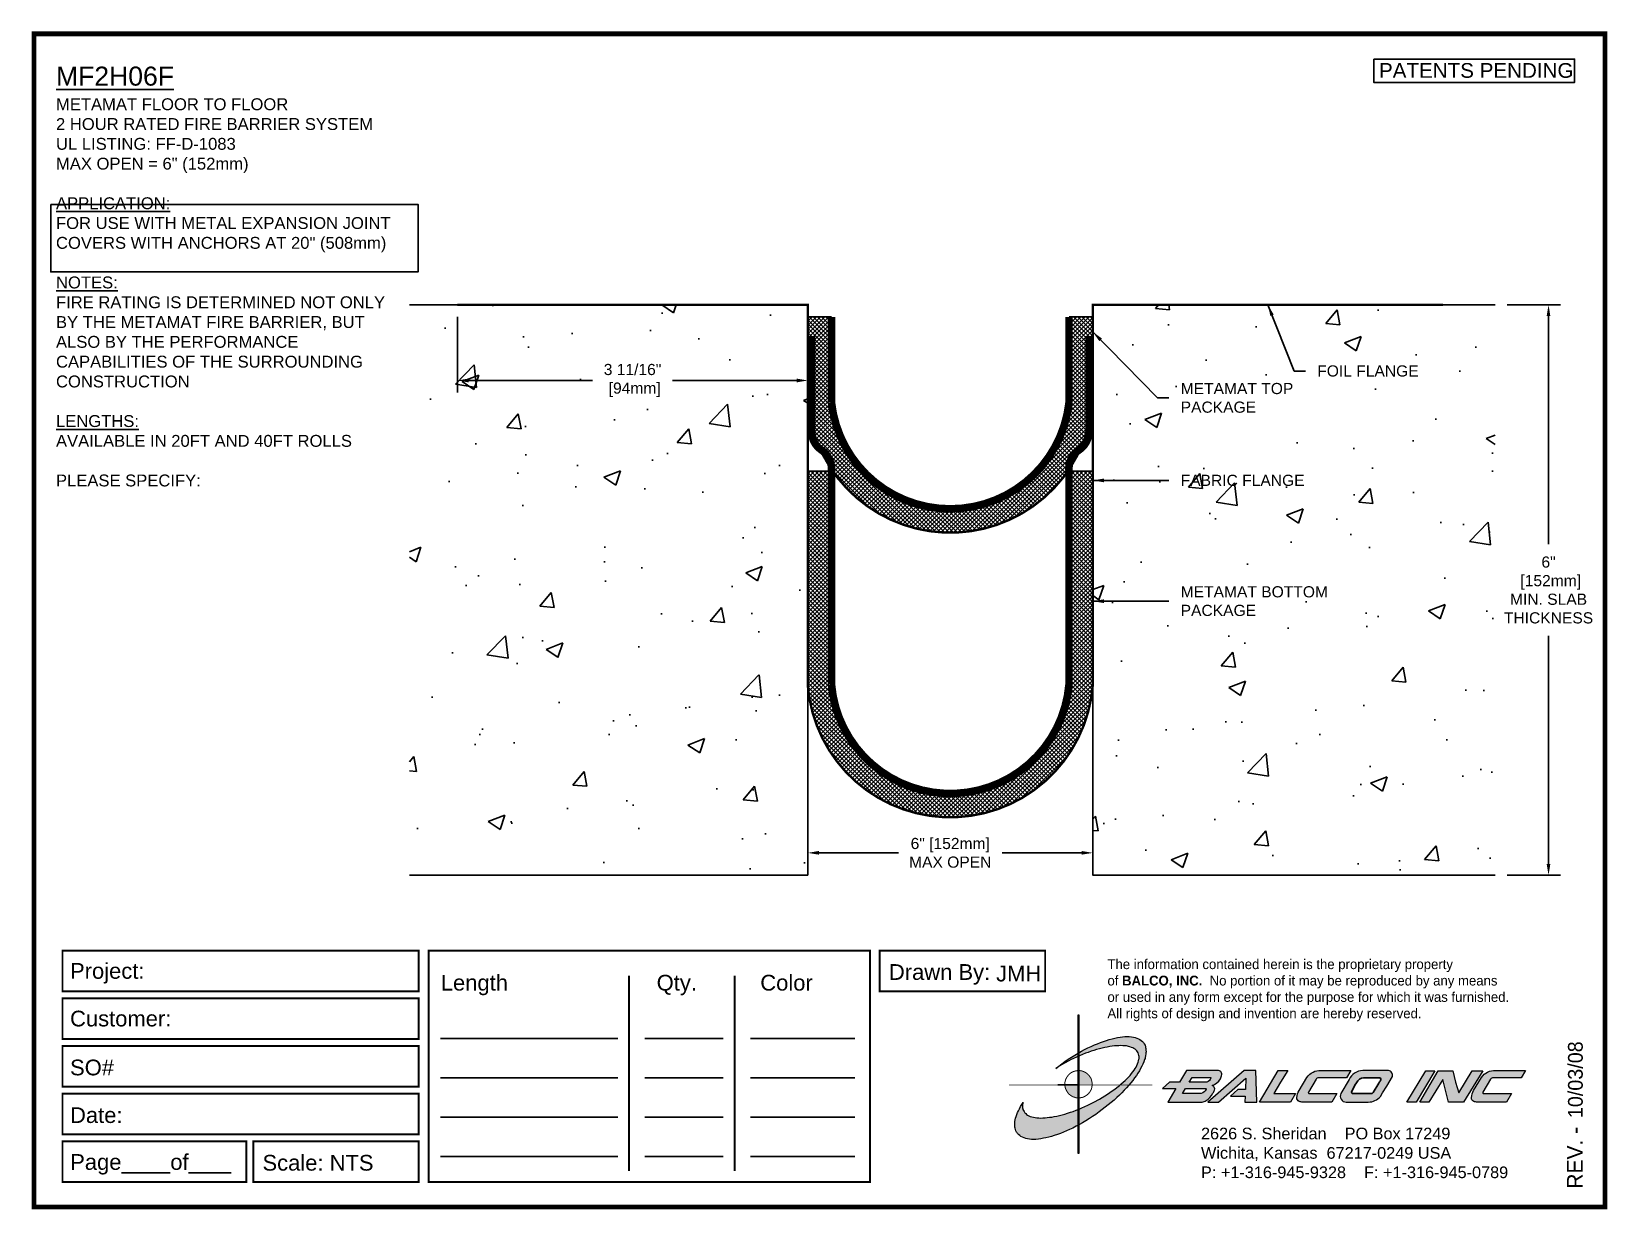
# Paper-space layout 'Layout1' of a CAD drawing. Header units: inches. Extents: x 0 to 10, y 0 to 7.5.
# The model-space entities are those that its viewports show. They can reach past a viewport. Long polylines and large blocks are cut down to what shows.
import ezdxf

# ---------------------------------------------------------------- set-up
doc = ezdxf.new("R2010")
doc.units = ezdxf.units.IN
doc.header["$MEASUREMENT"] = 0
for name, color, linetype in [('Border', 7, 'Continuous'), ('Conditions', 1, 'Continuous'), ('Dimensions', 3, 'Continuous'), ('FB Flanges', 5, 'Continuous'), ('Fire Blanket', 42, 'Continuous'), ('Text', 2, 'Continuous')]:
    doc.layers.add(name, color=color, linetype=linetype)
doc.styles.add('ARIAL', font='arial.ttf')
doc.styles.add('Copyright', font='ERASDEMI.TTF')
doc.dimstyles.new('ARIAL', dxfattribs={"dimtxt": 0.1175, "dimasz": 0.1175, "dimexe": 0.125, "dimexo": 0.125, "dimgap": 0.125, "dimtad": 0, "dimtih": 1, "dimtoh": 1, "dimdec": 4, "dimzin": 0, "dimdsep": 46, "dimlunit": 4, "dimtxsty": 'ARIAL', "dimcen": 0.09, "dimadec": 0, "dimazin": 0, "dimtfac": 1, "dimtdec": 4, "dimtofl": 0, "dimtmove": 0, "dimatfit": 3, "dimfxl": 0, "dimfrac": 2, "dimtolj": 1, "dimtzin": 0, "dimarcsym": 0})
pattern_1 = [(50, (0.4023, 0), (1.79315, -0.15688), [0.1875, -2.0625]), (355, (0.4023, 0), (-0.34688, 1.88048), [0.15, -1.65]), (100.451, (0.5518, -0.013), (1.44627, 1.7236), [0.15935, -1.75286]), (46.184, (0.4023, 0.5), (2.6681, -0.4138), [0.28125, -3.09375]), (96.636, (0.6247, 0.4655), (2.33666, 2.4353), [0.23903, -2.6293]), (351.184, (0.4023, 0.5), (2.33665, 2.4353), [0.225, -2.475]), (21, (0.6523, 0.375), (1.49227, -1.00655), [0.1875, -2.0625]), (326, (0.6523, 0.375), (0.60829, 1.81288), [0.15, -1.65]), (71.451, (0.7767, 0.2911), (2.10056, 0.80633), [0.15935, -1.75286]), (37.5, (0.40234, 0), (0.0304, 0.832235), [0, -1.63, 0, -1.675, 0, -1.65625]), (7.5, (0.4023, 0), (0.657674, 0.98603), [0, -0.955, 0, -1.5925, 0, -0.63125]), (327.5, (-0.15516, 0), (1.334556, -0.056387), [0, -0.625, 0, -1.95, 0, -2.5875]), (317.5, (-0.4052, 0), (1.457965, 0.25026), [0, -0.8125, 0, -1.295, 0, -1.8375])]

# ---------------------------------------------------------------- blocks, each defined once
blk = doc.blocks.new('ACADlogo')
h = blk.add_hatch(color=256)
h.paths.add_polyline_path([(-3.346, 1.223), (-3.351, 1.223), (-3.351, 0.979), (-3.346, 0.982)])
h.paths.add_polyline_path([(-3.346, 0.961), (-3.351, 0.959), (-3.351, 0.868), (-3.346, 0.868)])
h.paths.add_polyline_path([(-3.346, 0.777), (-3.351, 0.777), (-3.351, 0.699), (-3.351, 0.695), (-3.35, 0.695), (-3.346, 0.695)])
h.paths.add_polyline_path([(-3.346, 0.864), (-3.346, 0.868), (-3.35, 0.868), (-3.351, 0.868), (-3.351, 0.777), (-3.346, 0.777), (-3.346, 0.778), (-3.348, 0.778)])
h.paths.add_polyline_path([(-3.346, 0.524), (-3.351, 0.521), (-3.351, 0.342), (-3.346, 0.342)])
h.paths.add_polyline_path([(-3.346, 0.695), (-3.351, 0.695), (-3.351, 0.621), (-3.346, 0.623)])
h.paths.add_polyline_path([(-3.346, 0.623), (-3.351, 0.621), (-3.351, 0.521), (-3.346, 0.524)])
h.paths.add_polyline_path([(-3.346, 0.982), (-3.351, 0.979), (-3.351, 0.959), (-3.346, 0.961)])
h = blk.add_hatch(color=175)
h.paths.add_polyline_path([(-3.518, 0.573), (-3.534, 0.571), (-3.548, 0.569), (-3.562, 0.567), (-3.576, 0.567), (-3.589, 0.566), (-3.602, 0.567), (-3.614, 0.568), (-3.625, 0.569), (-3.636, 0.572), (-3.646, 0.574), (-3.656, 0.577), (-3.664, 0.581), (-3.673, 0.585), (-3.679, 0.589), (-3.685, 0.595), (-3.688, 0.598), (-3.691, 0.6), (-3.695, 0.607), (-3.699, 0.614), (-3.703, 0.621), (-3.704, 0.626), (-3.705, 0.631), (-3.706, 0.637), (-3.706, 0.642), (-3.705, 0.648), (-3.705, 0.653), (-3.703, 0.659), (-3.702, 0.665), (-3.71, 0.652), (-3.717, 0.639), (-3.725, 0.626), (-3.731, 0.613), (-3.737, 0.601), (-3.741, 0.589), (-3.746, 0.577), (-3.749, 0.566), (-3.751, 0.555), (-3.753, 0.544), (-3.754, 0.538), (-3.754, 0.533), (-3.755, 0.523), (-3.754, 0.513), (-3.753, 0.508), (-3.752, 0.503), (-3.75, 0.494), (-3.748, 0.486), (-3.743, 0.477), (-3.74, 0.473), (-3.738, 0.469), (-3.734, 0.465), (-3.73, 0.461), (-3.723, 0.455), (-3.715, 0.449), (-3.706, 0.445), (-3.695, 0.44), (-3.685, 0.437), (-3.674, 0.434), (-3.661, 0.432), (-3.648, 0.431), (-3.634, 0.431), (-3.62, 0.431), (-3.604, 0.433), (-3.588, 0.435), (-3.572, 0.438), (-3.556, 0.441), (-3.538, 0.445), (-3.52, 0.449), (-3.503, 0.456), (-3.483, 0.461), (-3.464, 0.469), (-3.445, 0.477), (-3.426, 0.485), (-3.406, 0.494), (-3.385, 0.503), (-3.364, 0.514), (-3.351, 0.521), (-3.351, 0.621), (-3.364, 0.616), (-3.382, 0.609), (-3.4, 0.603), (-3.418, 0.598), (-3.436, 0.592), (-3.453, 0.587), (-3.47, 0.583), (-3.486, 0.579), (-3.503, 0.576)])
h.paths.add_polyline_path([(-3.215, 0.687), (-3.251, 0.667), (-3.289, 0.649), (-3.327, 0.631), (-3.345, 0.623), (-3.346, 0.623), (-3.346, 0.524), (-3.343, 0.525), (-3.323, 0.537), (-3.302, 0.549), (-3.28, 0.563), (-3.259, 0.577), (-3.238, 0.59), (-3.218, 0.605), (-3.198, 0.62), (-3.179, 0.635), (-3.16, 0.65), (-3.141, 0.665), (-3.123, 0.681), (-3.106, 0.696), (-3.089, 0.712), (-3.074, 0.727), (-3.058, 0.743), (-3.043, 0.759), (-3.03, 0.775), (-3.028, 0.777), (-3.085, 0.777), (-3.091, 0.772), (-3.105, 0.761), (-3.118, 0.75), (-3.134, 0.739), (-3.149, 0.729), (-3.165, 0.718), (-3.182, 0.707), (-3.198, 0.697)])
h.paths.add_polyline_path([(-2.921, 1.009), (-2.922, 1.015), (-2.924, 1.02), (-2.926, 1.029), (-2.931, 1.038), (-2.934, 1.043), (-2.936, 1.047), (-2.94, 1.05), (-2.943, 1.054), (-2.951, 1.06), (-2.959, 1.066), (-2.968, 1.071), (-2.978, 1.075), (-2.989, 1.079), (-3, 1.081), (-3.013, 1.083), (-3.026, 1.084), (-3.04, 1.084), (-3.054, 1.084), (-3.07, 1.083), (-3.085, 1.081), (-3.102, 1.079), (-3.118, 1.075), (-3.136, 1.07), (-3.153, 1.066), (-3.171, 1.06), (-3.191, 1.054), (-3.21, 1.047), (-3.229, 1.039), (-3.248, 1.031), (-3.268, 1.022), (-3.289, 1.012), (-3.31, 1.002), (-3.33, 0.991), (-3.346, 0.982), (-3.346, 0.961), (-3.342, 0.962), (-3.323, 0.971), (-3.305, 0.978), (-3.287, 0.984), (-3.268, 0.991), (-3.251, 0.996), (-3.234, 1.002), (-3.216, 1.007), (-3.199, 1.011), (-3.182, 1.015), (-3.167, 1.018), (-3.15, 1.021), (-3.136, 1.023), (-3.121, 1.025), (-3.107, 1.026), (-3.093, 1.026), (-3.079, 1.027), (-3.067, 1.026), (-3.054, 1.026), (-3.043, 1.025), (-3.032, 1.022), (-3.022, 1.02), (-3.013, 1.016), (-3.004, 1.013), (-2.997, 1.009), (-2.989, 1.005), (-2.983, 0.999), (-2.98, 0.996), (-2.978, 0.994), (-2.973, 0.987), (-2.969, 0.981), (-2.967, 0.973), (-2.965, 0.965), (-2.964, 0.957), (-2.964, 0.949), (-2.964, 0.944), (-2.965, 0.94), (-2.967, 0.93), (-2.969, 0.921), (-2.973, 0.911), (-2.978, 0.901), (-2.983, 0.891), (-2.989, 0.881), (-2.996, 0.871), (-3.004, 0.86), (-3.012, 0.849), (-3.021, 0.838), (-3.032, 0.827), (-3.042, 0.816), (-3.053, 0.805), (-3.065, 0.794), (-3.077, 0.783), (-3.085, 0.777), (-3.028, 0.777), (-3.016, 0.791), (-3.004, 0.806), (-2.992, 0.822), (-2.981, 0.837), (-2.971, 0.852), (-2.962, 0.866), (-2.954, 0.882), (-2.946, 0.896), (-2.939, 0.91), (-2.934, 0.924), (-2.929, 0.938), (-2.926, 0.944), (-2.925, 0.951), (-2.922, 0.963), (-2.92, 0.975), (-2.92, 0.982), (-2.919, 0.987), (-2.92, 0.999), (-2.92, 1.005)])
h.paths.add_polyline_path([(-3.372, 0.966), (-3.393, 0.953), (-3.415, 0.94), (-3.435, 0.925), (-3.455, 0.911), (-3.475, 0.897), (-3.494, 0.882), (-3.468, 0.898), (-3.439, 0.915), (-3.41, 0.93), (-3.396, 0.938), (-3.38, 0.945), (-3.351, 0.959), (-3.351, 0.979)])
h = blk.add_hatch(color=256)
h.paths.add_polyline_path([(-3.268, 0.814), (-3.27, 0.819), (-3.273, 0.824), (-3.276, 0.828), (-3.279, 0.833), (-3.282, 0.837), (-3.286, 0.841), (-3.29, 0.845), (-3.294, 0.849), (-3.298, 0.852), (-3.303, 0.855), (-3.308, 0.858), (-3.313, 0.86), (-3.318, 0.863), (-3.323, 0.864), (-3.328, 0.866), (-3.334, 0.867), (-3.339, 0.868), (-3.345, 0.868), (-3.346, 0.868), (-3.346, 0.777), (-3.335, 0.777), (-3.262, 0.777), (-3.262, 0.781), (-3.262, 0.787), (-3.263, 0.792), (-3.264, 0.798), (-3.265, 0.803), (-3.266, 0.808)])
h.paths.add_polyline_path([(-3.351, 0.777), (-3.436, 0.777), (-3.435, 0.773), (-3.435, 0.768), (-3.434, 0.762), (-3.432, 0.757), (-3.431, 0.752), (-3.428, 0.747), (-3.426, 0.742), (-3.423, 0.737), (-3.42, 0.732), (-3.417, 0.728), (-3.414, 0.723), (-3.41, 0.719), (-3.406, 0.716), (-3.401, 0.712), (-3.397, 0.709), (-3.392, 0.706), (-3.387, 0.704), (-3.382, 0.701), (-3.377, 0.699), (-3.372, 0.698), (-3.367, 0.696), (-3.361, 0.695), (-3.356, 0.695), (-3.351, 0.695)])
h.paths.add_polyline_path([(-3.346, 0.868), (-3.35, 0.868), (-3.351, 0.868), (-3.351, 0.777), (-3.346, 0.777)])
h = blk.add_hatch(color=256)
h.paths.add_polyline_path([(-2.438, 0.844, 0.412988), (-2.461, 0.869), (-2.663, 0.869), (-2.707, 0.794), (-2.771, 0.794), (-2.815, 0.755), (-2.73, 0.755), (-2.781, 0.668), (-2.563, 0.668, 0.107996), (-2.538, 0.677, 0.108939), (-2.494, 0.724, 0.080345), (-2.483, 0.745, 0.419497), (-2.499, 0.773, 0.149928), (-2.447, 0.815, 0.134283)])
h.paths.add_polyline_path([(-2.507, 0.821, -0.209012), (-2.532, 0.794), (-2.538, 0.794), (-2.646, 0.794), (-2.627, 0.825), (-2.51, 0.825, -0.56619)], flags=16)
h.paths.add_polyline_path([(-2.538, 0.75, -0.241309), (-2.569, 0.722), (-2.688, 0.722), (-2.669, 0.755), (-2.541, 0.755, -0.56619)], flags=16)
for points in [[(-2.285, 0.819), (-2.287, 0.748), (-2.335, 0.748), (-2.383, 0.705), (-2.29, 0.705), (-2.292, 0.668), (-2.215, 0.668), (-2.221, 0.869), (-2.295, 0.869), (-2.527, 0.668), (-2.458, 0.668)], [(-2.018, 0.869), (-2.079, 0.869), (-2.198, 0.668), (-2, 0.668), (-1.968, 0.722), (-2.107, 0.722), (-2.085, 0.759), (-2.064, 0.794)], [(-1.617, 0.869), (-1.807, 0.869, 0.270182), (-1.896, 0.825), (-1.946, 0.742, 0.109019), (-1.961, 0.695, 0.340665), (-1.945, 0.672, 0.129907), (-1.923, 0.668), (-1.738, 0.668), (-1.706, 0.722), (-1.878, 0.722), (-1.882, 0.722, -0.601242), (-1.887, 0.731), (-1.838, 0.813, -0.253048), (-1.821, 0.823), (-1.645, 0.823)], [(-1.083, 0.867), (-1.14, 0.867), (-1.261, 0.667), (-1.26, 0.667), (-1.202, 0.667)], [(-0.96, 0.83), (-0.969, 0.867), (-1.061, 0.867), (-1.179, 0.667), (-1.12, 0.667), (-1.031, 0.812), (-0.995, 0.667), (-0.9, 0.667), (-0.778, 0.867), (-0.846, 0.867), (-0.931, 0.727), (-0.951, 0.795)], [(-0.507, 0.869), (-0.697, 0.869, 0.270182), (-0.786, 0.825), (-0.836, 0.742, 0.109019), (-0.85, 0.695, 0.340665), (-0.835, 0.672, 0.129907), (-0.812, 0.668), (-0.628, 0.668), (-0.595, 0.722), (-0.768, 0.722), (-0.772, 0.722, -0.601242), (-0.777, 0.731), (-0.728, 0.813, -0.253048), (-0.71, 0.823), (-0.534, 0.823)], [(-3.346, 0.623), (-3.351, 0.621), (-3.351, 0.521), (-3.346, 0.524)]]:
    blk.add_hatch(color=256).paths.add_polyline_path(points)
h = blk.add_hatch(color=256)
h.paths.add_polyline_path([(-1.377, 0.868), (-1.383, 0.868), (-1.383, 0.868), (-1.44, 0.868), (-1.492, 0.868), (-1.541, 0.868, 0.297712), (-1.628, 0.811), (-1.68, 0.723, 0.585116), (-1.646, 0.668), (-1.506, 0.668, 0.210586), (-1.429, 0.703), (-1.415, 0.726), (-1.389, 0.769), (-1.352, 0.831, 0.4352)])
h.paths.add_polyline_path([(-1.437, 0.823, -0.603783), (-1.428, 0.805), (-1.431, 0.801), (-1.434, 0.796), (-1.438, 0.789), (-1.474, 0.728, -0.229001), (-1.489, 0.722), (-1.494, 0.722), (-1.501, 0.722), (-1.597, 0.722), (-1.604, 0.722, -0.492401), (-1.613, 0.734), (-1.601, 0.757), (-1.591, 0.775), (-1.582, 0.791, -0.238368), (-1.535, 0.823)], flags=16)
for q in [(-3.48, 0.777), (-3.351, 0.642)]:
    blk.add_line((-3.351, 0.777), q)
at = {"color": 7, "lineweight": 0}
for points in [[(-3.351, 1.223), (-3.346, 1.223), (-3.346, 0.342), (-3.351, 0.342), (-3.351, 1.223)], [(-2.292, 0.668), (-2.215, 0.668), (-2.221, 0.869), (-2.295, 0.869), (-2.527, 0.668), (-2.458, 0.668), (-2.285, 0.819), (-2.287, 0.748), (-2.286, 0.748), (-2.335, 0.748), (-2.383, 0.705), (-2.29, 0.705), (-2.292, 0.668), (-2.292, 0.668)], [(-2.198, 0.668), (-2.079, 0.869), (-2.018, 0.869), (-2.064, 0.794), (-2.085, 0.759), (-2.107, 0.722), (-1.968, 0.722), (-2, 0.668), (-2.198, 0.668), (-2.198, 0.668)], [(-1.383, 0.868), (-1.383, 0.868)], [(-1.261, 0.667), (-1.14, 0.867), (-1.083, 0.867), (-1.202, 0.667), (-1.26, 0.667), (-1.261, 0.667), (-1.261, 0.667)], [(-0.9, 0.667), (-0.995, 0.667), (-1.031, 0.812), (-1.12, 0.667), (-1.179, 0.667), (-1.061, 0.867), (-0.969, 0.867), (-0.96, 0.83), (-0.951, 0.795), (-0.931, 0.727), (-0.846, 0.867), (-0.778, 0.867), (-0.9, 0.667), (-0.9, 0.667)]]:
    blk.add_lwpolyline(points, dxfattribs=at)
at = {"color": 175, "lineweight": 0}
blk.add_lwpolyline([(-2.926, 1.029), (-2.924, 1.02), (-2.922, 1.015), (-2.921, 1.009), (-2.92, 1.005), (-2.92, 0.999), (-2.919, 0.987), (-2.92, 0.982), (-2.92, 0.975), (-2.922, 0.963), (-2.925, 0.951), (-2.926, 0.944), (-2.929, 0.938), (-2.934, 0.924), (-2.939, 0.91), (-2.946, 0.896), (-2.954, 0.882), (-2.962, 0.866), (-2.971, 0.852), (-2.981, 0.837), (-2.992, 0.822), (-3.004, 0.806), (-3.016, 0.791), (-3.03, 0.775), (-3.043, 0.759), (-3.058, 0.743), (-3.074, 0.727), (-3.089, 0.712), (-3.106, 0.696), (-3.123, 0.681), (-3.141, 0.665), (-3.16, 0.65), (-3.179, 0.635), (-3.198, 0.62), (-3.218, 0.605), (-3.238, 0.59), (-3.259, 0.577), (-3.28, 0.563), (-3.302, 0.549), (-3.323, 0.537), (-3.343, 0.525), (-3.364, 0.514), (-3.385, 0.503), (-3.406, 0.494), (-3.426, 0.485), (-3.445, 0.477), (-3.464, 0.469), (-3.483, 0.461), (-3.503, 0.456), (-3.52, 0.449), (-3.538, 0.445), (-3.556, 0.441), (-3.572, 0.438), (-3.588, 0.435), (-3.604, 0.433), (-3.62, 0.431), (-3.634, 0.431), (-3.648, 0.431), (-3.661, 0.432), (-3.674, 0.434), (-3.685, 0.437), (-3.695, 0.44), (-3.706, 0.445), (-3.715, 0.449), (-3.723, 0.455), (-3.73, 0.461), (-3.734, 0.465), (-3.738, 0.469), (-3.74, 0.473), (-3.743, 0.477), (-3.748, 0.486), (-3.75, 0.494), (-3.752, 0.503), (-3.753, 0.508), (-3.754, 0.513), (-3.755, 0.523), (-3.754, 0.533), (-3.754, 0.538), (-3.753, 0.544), (-3.751, 0.555), (-3.749, 0.566), (-3.746, 0.577), (-3.741, 0.589), (-3.737, 0.601), (-3.731, 0.613), (-3.725, 0.626), (-3.717, 0.639), (-3.71, 0.652), (-3.702, 0.665), (-3.703, 0.659), (-3.705, 0.653), (-3.705, 0.648), (-3.706, 0.642), (-3.706, 0.637), (-3.705, 0.631), (-3.704, 0.626), (-3.703, 0.621), (-3.699, 0.614), (-3.695, 0.607), (-3.691, 0.6), (-3.688, 0.598), (-3.685, 0.595), (-3.679, 0.589), (-3.673, 0.585), (-3.664, 0.581), (-3.656, 0.577), (-3.646, 0.574), (-3.636, 0.572), (-3.625, 0.569), (-3.614, 0.568), (-3.602, 0.567), (-3.589, 0.566), (-3.576, 0.567), (-3.562, 0.567), (-3.548, 0.569), (-3.534, 0.571), (-3.518, 0.573), (-3.503, 0.576), (-3.486, 0.579), (-3.47, 0.583), (-3.453, 0.587), (-3.436, 0.592), (-3.418, 0.598), (-3.4, 0.603), (-3.382, 0.609), (-3.364, 0.616), (-3.345, 0.623), (-3.327, 0.631), (-3.289, 0.649), (-3.251, 0.667), (-3.215, 0.687), (-3.198, 0.697), (-3.182, 0.707), (-3.165, 0.718), (-3.149, 0.729), (-3.134, 0.739), (-3.118, 0.75), (-3.105, 0.761), (-3.091, 0.772), (-3.077, 0.783), (-3.065, 0.794), (-3.053, 0.805), (-3.042, 0.816), (-3.032, 0.827), (-3.021, 0.838), (-3.012, 0.849), (-3.004, 0.86), (-2.996, 0.871), (-2.989, 0.881), (-2.983, 0.891), (-2.978, 0.901), (-2.973, 0.911), (-2.969, 0.921), (-2.967, 0.93), (-2.965, 0.94), (-2.964, 0.944), (-2.964, 0.949), (-2.964, 0.957), (-2.965, 0.965), (-2.967, 0.973), (-2.969, 0.981), (-2.973, 0.987), (-2.978, 0.994), (-2.98, 0.996), (-2.983, 0.999), (-2.989, 1.005), (-2.997, 1.009), (-3.004, 1.013), (-3.013, 1.016), (-3.022, 1.02), (-3.032, 1.022), (-3.043, 1.025), (-3.054, 1.026), (-3.067, 1.026), (-3.079, 1.027), (-3.093, 1.026), (-3.107, 1.026), (-3.121, 1.025), (-3.136, 1.023), (-3.15, 1.021), (-3.167, 1.018), (-3.182, 1.015), (-3.199, 1.011), (-3.216, 1.007), (-3.234, 1.002), (-3.251, 0.996), (-3.268, 0.991), (-3.287, 0.984), (-3.305, 0.978), (-3.323, 0.971), (-3.342, 0.962), (-3.38, 0.945), (-3.396, 0.938), (-3.41, 0.93), (-3.439, 0.915), (-3.468, 0.898), (-3.494, 0.882), (-3.475, 0.897), (-3.455, 0.911), (-3.435, 0.925), (-3.415, 0.94), (-3.393, 0.953), (-3.372, 0.966), (-3.351, 0.979), (-3.33, 0.991), (-3.31, 1.002), (-3.289, 1.012), (-3.268, 1.022), (-3.248, 1.031), (-3.229, 1.039), (-3.21, 1.047), (-3.191, 1.054), (-3.171, 1.06), (-3.153, 1.066), (-3.136, 1.07), (-3.118, 1.075), (-3.102, 1.079), (-3.085, 1.081), (-3.07, 1.083), (-3.054, 1.084), (-3.04, 1.084), (-3.026, 1.084), (-3.013, 1.083), (-3, 1.081), (-2.989, 1.079), (-2.978, 1.075), (-2.968, 1.071), (-2.959, 1.066), (-2.951, 1.06), (-2.943, 1.054), (-2.94, 1.05), (-2.936, 1.047), (-2.934, 1.043), (-2.931, 1.038), (-2.926, 1.029), (-2.926, 1.029)], dxfattribs=at)
at = {"color": 7, "lineweight": 0, "const_width": 0.0064}
blk.add_lwpolyline([(-3.262, 0.781), (-3.262, 0.787), (-3.263, 0.792), (-3.264, 0.798), (-3.265, 0.803), (-3.266, 0.808), (-3.268, 0.814), (-3.27, 0.819), (-3.273, 0.824), (-3.276, 0.828), (-3.279, 0.833), (-3.282, 0.837), (-3.286, 0.841), (-3.29, 0.845), (-3.294, 0.849), (-3.298, 0.852), (-3.303, 0.855), (-3.308, 0.858), (-3.313, 0.86), (-3.318, 0.863), (-3.323, 0.864), (-3.328, 0.866), (-3.334, 0.867), (-3.339, 0.868), (-3.345, 0.868), (-3.35, 0.868), (-3.356, 0.868), (-3.361, 0.867), (-3.367, 0.866), (-3.372, 0.865), (-3.377, 0.863), (-3.382, 0.862), (-3.387, 0.859), (-3.392, 0.857), (-3.397, 0.854), (-3.401, 0.851), (-3.406, 0.847), (-3.41, 0.843), (-3.414, 0.839), (-3.417, 0.835), (-3.42, 0.831), (-3.423, 0.826), (-3.426, 0.821), (-3.428, 0.816), (-3.431, 0.811), (-3.432, 0.806), (-3.434, 0.801), (-3.435, 0.795), (-3.435, 0.79), (-3.436, 0.784), (-3.436, 0.779), (-3.435, 0.773), (-3.435, 0.768), (-3.434, 0.762), (-3.432, 0.757), (-3.431, 0.752), (-3.428, 0.747), (-3.426, 0.742), (-3.423, 0.737), (-3.42, 0.732), (-3.417, 0.728), (-3.414, 0.723), (-3.41, 0.719), (-3.406, 0.716), (-3.401, 0.712), (-3.397, 0.709), (-3.392, 0.706), (-3.387, 0.704), (-3.382, 0.701), (-3.377, 0.699), (-3.372, 0.698), (-3.367, 0.696), (-3.361, 0.695), (-3.356, 0.695), (-3.35, 0.695), (-3.345, 0.695), (-3.339, 0.695), (-3.334, 0.696), (-3.328, 0.697), (-3.323, 0.698), (-3.318, 0.7), (-3.313, 0.702), (-3.308, 0.705), (-3.303, 0.708), (-3.298, 0.711), (-3.294, 0.714), (-3.29, 0.718), (-3.286, 0.721), (-3.282, 0.726), (-3.279, 0.73), (-3.276, 0.734), (-3.273, 0.739), (-3.27, 0.744), (-3.268, 0.749), (-3.266, 0.754), (-3.265, 0.76), (-3.264, 0.765), (-3.263, 0.77), (-3.262, 0.776), (-3.262, 0.781)], dxfattribs=at)
at = {"color": 7, "lineweight": 0}
for points in [[(-2.447, 0.815, 0.130368), (-2.438, 0.843, 0.448367), (-2.463, 0.869), (-2.663, 0.869), (-2.707, 0.794), (-2.771, 0.794), (-2.815, 0.755), (-2.73, 0.755), (-2.781, 0.668), (-2.563, 0.668, 0.107996), (-2.538, 0.677, 0.108939), (-2.494, 0.724, 0.077395), (-2.484, 0.744, 0.430878), (-2.499, 0.773, 0.149928)], [(-2.507, 0.821, -0.209012), (-2.532, 0.794), (-2.538, 0.794), (-2.646, 0.794), (-2.627, 0.825), (-2.512, 0.825), (-2.509, 0.825, -0.531288)], [(-1.838, 0.813), (-1.887, 0.731, 0.587385), (-1.882, 0.722), (-1.878, 0.722), (-1.706, 0.722), (-1.738, 0.668), (-1.923, 0.668, -0.129907), (-1.945, 0.672, -0.349839), (-1.961, 0.696, -0.107341), (-1.946, 0.742), (-1.896, 0.825, -0.270182), (-1.807, 0.869), (-1.617, 0.869), (-1.645, 0.823), (-1.821, 0.823, 0.252436)], [(-1.68, 0.723, 0.585116), (-1.646, 0.668), (-1.506, 0.668, 0.210586), (-1.429, 0.703), (-1.415, 0.726), (-1.389, 0.769), (-1.352, 0.831, 0.4352), (-1.377, 0.868), (-1.383, 0.868), (-1.383, 0.868), (-1.44, 0.868), (-1.492, 0.868), (-1.541, 0.868, 0.297712), (-1.628, 0.811)], [(-0.728, 0.813), (-0.777, 0.731, 0.587385), (-0.772, 0.722), (-0.768, 0.722), (-0.595, 0.722), (-0.628, 0.668), (-0.812, 0.668, -0.129907), (-0.835, 0.672, -0.349839), (-0.85, 0.696, -0.107341), (-0.836, 0.742), (-0.786, 0.825, -0.270182), (-0.697, 0.869), (-0.507, 0.869), (-0.534, 0.823), (-0.71, 0.823, 0.252436)], [(-2.569, 0.722), (-2.688, 0.722), (-2.669, 0.755), (-2.543, 0.755), (-2.54, 0.755, -0.531288), (-2.538, 0.75, -0.241309)]]:
    blk.add_lwpolyline(points, format="xyb", close=True, dxfattribs=at)
blk.add_lwpolyline([(-1.437, 0.823), (-1.535, 0.823, 0.238368), (-1.582, 0.791), (-1.591, 0.775), (-1.601, 0.757), (-1.613, 0.734, 0.490298), (-1.604, 0.722), (-1.597, 0.722), (-1.501, 0.722), (-1.494, 0.722), (-1.489, 0.722, 0.229001), (-1.474, 0.728), (-1.438, 0.789), (-1.434, 0.796), (-1.431, 0.801), (-1.428, 0.805, 0.603783)], format="xyb", close=True)
blk.add_lwpolyline([(-2.879, 0.777, 0.00455, 0.00455, 0), (-3.791, 0.777, 0.00183, 0.00183, 0), (-3.791, 0.777, 0.00183, 0.00183, 0)], format="xyseb", dxfattribs=at)
blk = doc.blocks.new('Quantity Data')
at = {"layer": 'Border', "color": 253}
for p, q in [((2.755, 1.254), (3.881, 1.254)), ((4.054, 1.254), (4.553, 1.254)), ((4.725, 1.254), (5.389, 1.254)), ((2.755, 1.004), (3.881, 1.004)), ((4.054, 1.004), (4.553, 1.004)), ((4.725, 1.004), (5.389, 1.004)), ((2.755, 0.754), (3.881, 0.754)), ((4.054, 0.754), (4.553, 0.754)), ((4.725, 0.754), (5.389, 0.754)), ((2.755, 0.504), (3.881, 0.504)), ((4.054, 0.504), (4.553, 0.504)), ((4.725, 0.504), (5.389, 0.504))]:
    blk.add_line(p, q, dxfattribs=at)
at = {"layer": 'Border', "const_width": 0.0125}
blk.add_lwpolyline([(5.485, 0.341), (2.678, 0.341), (2.678, 1.813), (5.485, 1.813)], close=True, dxfattribs=at)
for points in [[(3.953, 1.653), (3.953, 0.412)], [(4.625, 1.653), (4.625, 0.412)]]:
    blk.add_lwpolyline(points, dxfattribs=at)
at = {"layer": 'Border', "style": 'ARIAL'}
for s, p in [('Length', (2.756, 1.559)), ('Qty.', (4.129, 1.559)), ('Color', (4.788, 1.559))]:
    blk.add_text(s, height=0.1, dxfattribs=at).set_placement(p)
blk = doc.blocks.new('Drawn By')
at = {"layer": 'Border', "const_width": 0.0125}
blk.add_lwpolyline([(5.38, 1.813), (6.432, 1.813), (6.432, 1.554), (5.38, 1.554)], close=True, dxfattribs=at)
at = {"layer": 'Border', "style": 'ARIAL'}
blk.add_text('Drawn By: ', height=0.1, dxfattribs=at).set_placement((5.438, 1.627))
blk.add_attdef('XXX', (6.12, 1.617), '', height=0.1, dxfattribs=at)
blk = doc.blocks.new('Project Info')
at = {"layer": 'Border', "const_width": 0.0125}
for points in [[(0.182, 1.813), (2.448, 1.813), (2.448, 1.554), (0.182, 1.554)], [(0.182, 1.51), (2.448, 1.51), (2.448, 1.251), (0.182, 1.251)], [(0.182, 1.207), (2.448, 1.207), (2.448, 0.947), (0.182, 0.947)], [(0.182, 0.904), (2.448, 0.904), (2.448, 0.644), (0.182, 0.644)], [(0.182, 0.6), (1.352, 0.6), (1.352, 0.341), (0.182, 0.341)], [(1.396, 0.6), (2.448, 0.6), (2.448, 0.341), (1.396, 0.341)]]:
    blk.add_lwpolyline(points, close=True, dxfattribs=at)
at = {"layer": 'Border', "style": 'ARIAL'}
for s, p in [('Project:', (0.23, 1.634)), ('Customer:', (0.23, 1.331)), ('SO#', (0.23, 1.02)), ('Date:', (0.23, 0.717)), ('Page%%u        %%uof%%u       ', (0.231, 0.419)), ('Scale: NTS', (1.454, 0.414))]:
    blk.add_text(s, height=0.1, dxfattribs=at).set_placement(p)
blk = doc.blocks.new('REV')
at = {"style": 'Copyright'}
blk.add_text('REV. -', height=0.1, rotation=90, dxfattribs=at).set_placement((-0.142, 0.117))
at = {"style": 'Copyright', "flags": 4}
blk.add_attdef('REVISIONDATE', (-0.142, 0.566), '', height=0.0938, rotation=90, dxfattribs=at)
blk = doc.blocks.new('*D0')
at = {"layer": 'Defpoints', "color": 0}
for p in [(13.352, 6.62), (13.352, 0.62), (13.913, 0.62)]:
    blk.add_point(p, dxfattribs=at)
at = {"layer": 'Dimensions', "color": 0, "lineweight": -2}
for p, q in [((13.477, 6.62), (14.038, 6.62)), ((13.913, 6.502), (13.913, 4.101)), ((13.913, 0.737), (13.913, 3.139)), ((13.477, 0.62), (14.038, 0.62))]:
    blk.add_line(p, q, dxfattribs=at)
at = {"layer": 'Dimensions', "color": 0}
for points in [[(13.893, 6.502), (13.932, 6.502), (13.913, 6.62)], [(13.893, 0.737), (13.932, 0.737), (13.913, 0.62)]]:
    blk.add_solid(points, dxfattribs=at)
at = {"layer": 'Dimensions', "color": 0, "insert": (13.913, 3.62), "char_height": 0.1175, "attachment_point": 5, "style": 'ARIAL'}
blk.add_mtext('\\A1;6"\\P [152mm]\\PMIN. SLAB\\PTHICKNESS', dxfattribs=at)
blk = doc.blocks.new('*D1')
at = {"layer": 'Defpoints', "color": 0}
for p in [(2.429, 6.62), (6.116, 6.62), (6.116, 5.825)]:
    blk.add_point(p, dxfattribs=at)
at = {"layer": 'Dimensions', "color": 0, "lineweight": -2}
for p, q in [((2.429, 6.495), (2.429, 5.7)), ((6.116, 6.495), (6.116, 5.7)), ((2.546, 5.825), (3.852, 5.825)), ((5.999, 5.825), (4.693, 5.825))]:
    blk.add_line(p, q, dxfattribs=at)
at = {"layer": 'Dimensions', "color": 0}
for points in [[(2.546, 5.845), (2.546, 5.805), (2.429, 5.825)], [(5.999, 5.845), (5.999, 5.805), (6.116, 5.825)]]:
    blk.add_solid(points, dxfattribs=at)
at = {"layer": 'Dimensions', "color": 0, "insert": (4.272, 5.825), "char_height": 0.1175, "attachment_point": 5, "style": 'ARIAL'}
blk.add_mtext('\\A1;3 11/16"\\P [94mm]', dxfattribs=at)
blk = doc.blocks.new('*D7')
at = {"layer": 'Defpoints', "color": 0}
for p in [(9.116, 0.854), (6.116, 0.62), (9.116, 0.62)]:
    blk.add_point(p, dxfattribs=at)
at = {"layer": 'Dimensions', "color": 0, "lineweight": -2}
for p, q in [((6.116, 0.745), (6.116, 0.979)), ((6.234, 0.854), (7.071, 0.854)), ((8.999, 0.854), (8.161, 0.854)), ((9.116, 0.745), (9.116, 0.979))]:
    blk.add_line(p, q, dxfattribs=at)
at = {"layer": 'Dimensions', "color": 0}
for points in [[(6.234, 0.874), (6.234, 0.835), (6.116, 0.854)], [(8.999, 0.874), (8.999, 0.835), (9.116, 0.854)]]:
    blk.add_solid(points, dxfattribs=at)
at = {"layer": 'Dimensions', "color": 0, "insert": (7.616, 0.854), "char_height": 0.1175, "attachment_point": 5, "style": 'ARIAL'}
blk.add_mtext('\\A1;6" [152mm]\\PMAX OPEN', dxfattribs=at)
blk = doc.blocks.new('MF2H06F-BTM')
h = blk.add_hatch()
h.set_pattern_fill('ANSI37', color=256, scale=0.25, style=0)
h.set_pattern_definition([(45, (-5.23402, -3.900472), (-0.02209709, 0.02209709), []), (135, (-5.23402, -3.900472), (-0.02209709, -0.02209709), [])])
h.paths.add_polyline_path([(0, -2.253, 0.925205), (3, -2.253), (3, 0), (2.75, 0), (2.75, -2.243, -0.91837), (0.25, -2.243), (0.25, 0), (0, 0)])
for p, q in [((0.25, 0), (0, 0)), ((2.75, 0), (3, 0))]:
    blk.add_line(p, q)
at = {"const_width": 0.08}
blk.add_lwpolyline([(2.96, 1.424), (2.96, 0.424, -0.252393), (2.855, 0.224, 0.272104), (2.75, 0), (2.75, -2.243, -0.91837), (0.25, -2.243), (0.25, 0, 0.272104), (0.145, 0.224, -0.252393), (0.04, 0.424), (0.04, 1.424)], format="xyb", dxfattribs=at)
blk.add_lwpolyline([(3, 0), (3, -2.253, -0.925205), (0, -2.253), (0, 0)], format="xyb")
blk = doc.blocks.new('MF2H06F-TOP')
h = blk.add_hatch()
h.set_pattern_fill('ANSI37', color=256, scale=0.25, style=0)
h.set_pattern_definition([(45, (-5.23402, -9.49803), (-0.02209709, 0.02209709), []), (135, (-5.23402, -9.49803), (-0.02209709, -0.02209709), [])])
h.paths.add_polyline_path([(0.25, 0), (0, 0), (0, -0.909, 0.9077), (3, -0.909), (3, 0), (2.75, 0), (2.75, -0.904, -0.893328), (0.25, -0.904)])
for p, q in [((0.25, 0), (0, 0)), ((2.75, 0), (3, 0))]:
    blk.add_line(p, q)
blk.add_lwpolyline([(3, 0), (3, -0.918, -0.902143), (0, -0.918), (0, 0)], format="xyb")
at = {"const_width": 0.08}
blk.add_lwpolyline([(2.75, 0), (2.75, -0.904, -0.893328), (0.25, -0.904), (0.25, 0)], format="xyb", dxfattribs=at)

msp = doc.modelspace()

# ---------------------------------------------------------------- hatches: boundary and pattern name
at = {"layer": 'Conditions'}
h = msp.add_hatch(dxfattribs=at)
h.set_pattern_fill('AR-CONC', color=256, scale=0.25, style=0)
h.set_pattern_definition(pattern_1)
h.paths.add_polyline_path([(6.11607, 6.61961), (1.92435, 6.61961), (1.92435, 0.61961), (6.11607, 0.61961)])
h.paths.add_polyline_path([(3.94727, 6.02852), (4.59736, 6.02852), (4.59736, 5.62133), (3.94727, 5.62133)], flags=24)
h.paths.add_polyline_path([(-1.44353, 9.17776), (2.16056, 9.17776), (2.16056, 4.12727), (-1.44353, 4.12727)], flags=9)
h = msp.add_hatch(dxfattribs=at)
h.set_pattern_fill('AR-CONC', color=256, scale=0.25, style=0)
h.set_pattern_definition(pattern_1)
h.paths.add_polyline_path([(13.35212, 6.61961), (9.11607, 6.61961), (9.11607, 2.61641), (9.11607, 0.61961), (13.35212, 0.61961)])
h.paths.add_polyline_path([(13.29476, 3.25497), (14.28053, 3.25497), (14.28053, 2.48425), (13.29476, 2.48425)], flags=9)
h.paths.add_polyline_path([(10.01182, 4.86345), (11.35257, 4.86345), (11.35257, 4.68319), (10.01182, 4.68319)], flags=24)
h.paths.add_polyline_path([(10.01182, 3.69161), (11.59615, 3.69161), (11.59615, 3.31343), (10.01182, 3.31343)], flags=24)
h.paths.add_polyline_path([(10.01182, 5.83062), (11.23675, 5.83062), (11.23675, 5.45245), (10.01182, 5.45245)], flags=24)
h.paths.add_polyline_path([(11.44932, 6.01456), (12.55299, 6.01456), (12.55299, 5.83422), (11.44932, 5.83422)], flags=24)

# ---------------------------------------------------------------- linework, layer by layer
for points in [[(1.92435, 6.61961), (6.11607, 6.61961), (6.11607, 0.61961), (1.92435, 0.61961)], [(13.35212, 6.61961), (9.11607, 6.61961), (9.11607, 0.61961), (13.35212, 0.61961)]]:
    msp.add_lwpolyline(points, dxfattribs=at)
at = {"layer": 'FB Flanges', "const_width": 0.025}
for points in [[(2.42857, 6.61961), (6.11607, 6.61961), (6.11607, 5.58516, 0.90769965), (9.11607, 5.58516), (9.11607, 6.61961), (12.80357, 6.61961)], [(2.42857, 6.61961), (6.11607, 6.61961), (6.11607, 2.61641, 0.9252055), (9.11607, 2.61641), (9.11607, 6.61961), (12.80357, 6.61961)]]:
    msp.add_lwpolyline(points, format="xyb", dxfattribs=at)
at = {"layer": 'Text'}
msp.add_lwpolyline([(-1.85109, 7.67696), (2.01491, 7.67696), (2.01491, 6.96694), (-1.85109, 6.96694)], close=True, dxfattribs=at)

# ---------------------------------------------------------------- block references
at = {"layer": 'Fire Blanket'}
for name, p in [('MF2H06F-TOP', (6.11607, 6.49461)), ('MF2H06F-BTM', (6.11607, 4.86922))]:
    msp.add_blockref(name, p, dxfattribs=at)

# ---------------------------------------------------------------- texts
at = {"layer": 'Text', "insert": (-1.79587, 9.12776), "char_height": 0.2, "width": 3.6512447, "attachment_point": 1, "style": 'ARIAL'}
msp.add_mtext('{\\LMF2H06F\\P\\H0.625x;\\lMETAMAT FLOOR TO FLOOR \\P2 HOUR RATED FIRE BARRIER SYSTEM \\PUL LISTING: FF-D-1083 \\PMAX OPEN = 6" (152mm)\\P\\P\\LAPPLICATION:\\l\\PFOR USE WITH METAL EXPANSION JOINT COVERS WITH ANCHORS AT 20" (508mm) \\P\\P\\LNOTES:\\P\\lFIRE RATING IS DETERMINED NOT ONLY BY THE METAMAT FIRE BARRIER, BUT ALSO BY THE PERFORMANCE CAPABILITIES OF THE SURROUNDING CONSTRUCTION\\L\\P\\l\\P\\LLENGTHS:\\P\\lAVAILABLE IN 20FT AND 40FT ROLLS\\P\\PPLEASE SPECIFY:\\L                          \\~}', dxfattribs=at)
at = {"layer": 'Text', "char_height": 0.1175, "attachment_point": 4, "style": 'ARIAL'}
for s, insert in [('FOIL FLANGE', (11.47869, 5.92439)), ('METAMAT TOP\\PPACKAGE', (10.04119, 5.64154)), ('FABRIC FLANGE', (10.04119, 4.77332)), ('METAMAT BOTTOM\\PPACKAGE', (10.04119, 3.50252))]:
    msp.add_mtext(s, dxfattribs=dict(at, insert=insert))

# ---------------------------------------------------------------- dimensions: what is measured, and where the dimension line sits
at = {"layer": 'Dimensions'}
dim = msp.add_linear_dim(base=(6.11607, 5.82493), p1=(2.42857, 6.61961), p2=(6.11607, 6.61961), dimstyle='ARIAL', override={"dimpost": '\\X'}, dxfattribs=at)
dim.commit()
dim.dimension.update_dxf_attribs({"geometry": '*D1', "text_midpoint": (4.27232, 5.82493), "dimtype": 160})
dim = msp.add_linear_dim(base=(13.91264, 0.61961), p1=(13.35212, 6.61961), p2=(13.35212, 0.61961), angle=90, text='<>\\PMIN. SLAB\\PTHICKNESS', dimstyle='ARIAL', override={"dimpost": '\\X'}, dxfattribs=at)
dim.commit()
dim.dimension.update_dxf_attribs({"geometry": '*D0', "text_midpoint": (13.91264, 3.61961), "dimtype": 160})
dim = msp.add_linear_dim(base=(9.11607, 0.85448), p1=(6.11607, 0.61961), p2=(9.11607, 0.61961), text='6" [152mm]\\PMAX OPEN', dimstyle='ARIAL', override={"dimpost": '\\X'}, dxfattribs=at)
dim.commit()
dim.dimension.update_dxf_attribs({"geometry": '*D7', "text_midpoint": (7.61607, 0.85448), "dimtype": 160})

# ---------------------------------------------------------------- leaders
at = {"layer": 'Text', "annotation_type": 0, "has_hookline": 1, "hookline_direction": 0}
for points, text_width in [([(10.95982, 6.61961), (11.23619, 5.92439), (11.35369, 5.92439)], 1.04492), ([(9.11607, 6.33676), (9.79869, 5.64154), (9.91619, 5.64154)], 1.16618), ([(9.11607, 4.77332), (9.91619, 4.77332)], 1.282), ([(9.11607, 3.50252), (9.91619, 3.50252)], 1.52558)]:
    msp.add_leader(points, dimstyle='ARIAL', override={"dimgap": 0.125, "dimtad": 0}, dxfattribs=dict(at, text_width=text_width))

psp = doc.layouts.get("Layout1")

# ---------------------------------------------------------------- linework, layer by layer
at = {"layer": 'Border', "const_width": 0.03}
psp.add_lwpolyline([(0, 7.461), (9.993, 7.461), (9.993, 0), (0, 0)], close=True, dxfattribs=at)
at = {"layer": 'Text'}
psp.add_lwpolyline([(8.522, 7.3), (9.799, 7.3), (9.799, 7.152), (8.522, 7.152)], close=True, dxfattribs=at)

# ---------------------------------------------------------------- block references
for name, p in [('Project Info', (0, -0.182)), ('Quantity Data', (-0.168, -0.182))]:
    psp.add_blockref(name, p)
psp.add_blockref('Drawn By', (0, -0.182)).add_auto_attribs({'XXX': 'JMH'})
at = {"layer": 'Border'}
psp.add_blockref('ACADlogo', (9.993, 0), dxfattribs=at)
at = {"layer": 'Text'}
psp.add_blockref('REV', (9.993, 0), dxfattribs=at).add_auto_attribs({'REVISIONDATE': '10/03/08'})

# ---------------------------------------------------------------- texts
at = {"insert": (6.828, 1.576), "char_height": 0.0625, "width": 50.295, "attachment_point": 1, "style": 'Copyright'}
psp.add_mtext('The information contained herein is the proprietary property\\Pof {\\fEras Bold ITC|b0|i0|c0|p34;BALCO, INC.}  No portion of it may be reproduced by any means\\Por used in any form except for the purpose for which it was furnished.\\PAll rights of design and invention are hereby reserved.', dxfattribs=at)
at = {"layer": 'Border', "insert": (7.423, 0.505), "char_height": 0.074, "width": 2.3438, "attachment_point": 1, "style": 'ARIAL'}
psp.add_mtext('2626 S. Sheridan    PO Box 17249\\PWichita, Kansas  67217-0249 USA \\PP: +1-316-945-9328    F: +1-316-945-0789', dxfattribs=at)
at = {"layer": 'Text', "insert": (8.555, 7.275), "char_height": 0.09375, "width": 1.25792, "attachment_point": 1, "style": 'ARIAL'}
psp.add_mtext('PATENTS PENDING', dxfattribs=at)

# ---------------------------------------------------------------- viewports
at = {"layer": 'Border'}
psp.add_viewport(center=(4.997, 3.73), size=(9.993, 7.46063), view_center_point=(6.24043, 3.2987), view_height=12.3460057, dxfattribs=at)

doc.saveas('drawing.dxf')
